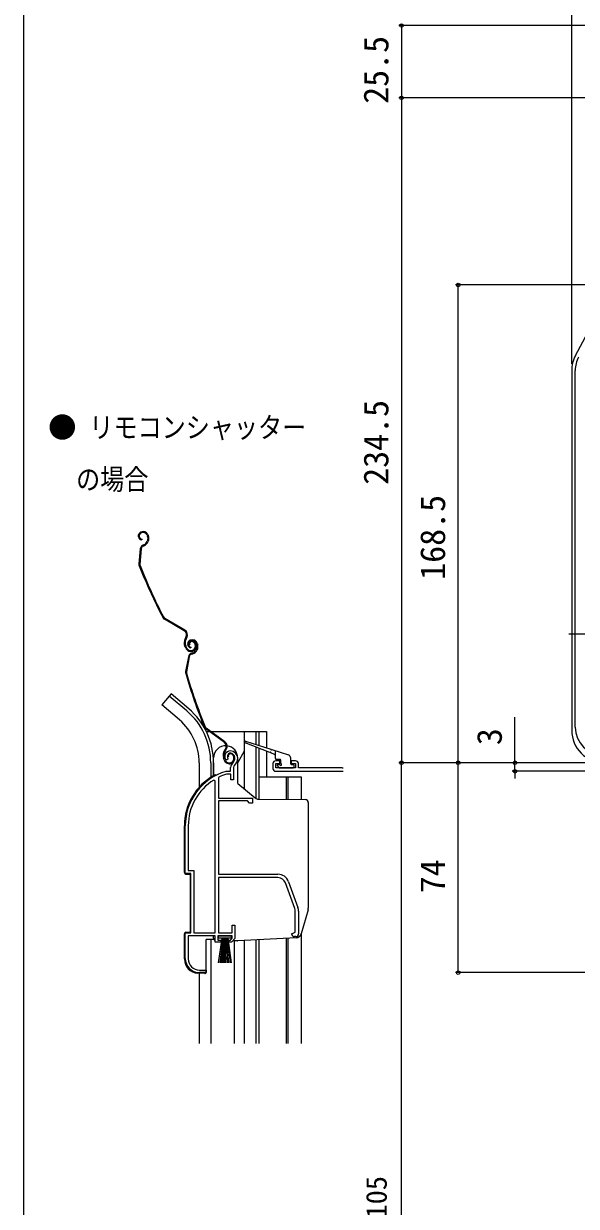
# Model space of a CAD drawing. Units: millimetres, scale not verified. Extents: x -525 to 525, y -783 to 778.
# Drawn here: x -525 to -330.1, y 105.9 to 523 of the extents above; entities that cross this region are included whole.
import ezdxf
from ezdxf.enums import TextEntityAlignment as Align

# ---------------------------------------------------------------- set-up
doc = ezdxf.new("R2010")
doc.units = ezdxf.units.MM
doc.header["$LTSCALE"] = 4
for name, color, linetype in [('0-1_USER1', 3, 'Continuous'), ('0-2_YKK_11', 7, 'Continuous'), ('0-5_YKK_13', 4, 'Continuous'), ('0-7_YKK_D', 6, 'Continuous'), ('0-8_YKK_ZWAK', 7, 'Continuous')]:
    doc.layers.add(name, color=color, linetype=linetype)
doc.layers.add('0-4_YKK_12', color=2, linetype='Continuous', lineweight=18)
doc.styles.add('ＭＳ ゴシック', font='')
doc.styles.get('ＭＳ ゴシック').set_extended_font_data('MS Gothic')

msp = doc.modelspace()

# ---------------------------------------------------------------- linework, layer by layer
at = {"layer": '0-2_YKK_11'}
for p, q in [((-437.101, 261.998), (-437.101, 260.298)), ((-436.101, 259.298), (-412.314, 259.298)), ((-429.369, 210.887), (-432.67, 219.956)), ((-431.542, 220.366), (-428.241, 211.298)), ((-428, 209.929), (-428, 201.998)), ((-429, 200.998), (-429.5, 200.998))]:
    msp.add_line(p, q, dxfattribs=at)
for points in [[(-452.951, 263.974), (-452.994, 263.604), (-453.283, 263.315), (-453.742, 263.356)], [(-429.101, 262.998), (-430.601, 262.998), (-430.601, 261.998), (-429.101, 261.998), (-429.101, 260.498), (-436.101, 260.498), (-436.101, 261.998), (-434.601, 261.998), (-434.601, 262.998), (-436.101, 262.998)], [(-453.642, 259.286), (-453.557, 259.298), (-452, 259.298), (-452, 260.635)], [(-451, 260.635), (-451, 256.298), (-451.9, 256.298), (-451.9, 258.298), (-453.411, 258.298), (-453.498, 258.285)], [(-412.601, 260.498), (-428.101, 260.498), (-428.101, 261.998)], [(-457.5, 202.298), (-457.5, 255.966), (-457.958, 256.221)], [(-456.128, 257.272), (-456.3, 257.001), (-456.3, 249.798), (-444.3, 249.798), (-444.3, 248.098), (-445.3, 248.098), (-446.1, 248.898), (-456.3, 248.898)], [(-456.3, 248.898), (-456.3, 222.998), (-435.301, 222.998)], [(-468, 193.298), (-468, 202.298), (-466, 202.298), (-466, 223.298), (-468, 223.298), (-468, 240.098)], [(-466.95, 240.098), (-466.95, 224.348), (-464.95, 224.348), (-464.95, 202.298), (-457.5, 202.298)], [(-435.301, 221.798), (-456.3, 221.798), (-456.3, 202.298), (-451.4, 202.298), (-451.4, 204.998), (-450.5, 204.998), (-450.5, 200.398), (-451.675, 198.998), (-452.5, 198.998), (-452.5, 199.798), (-452.048, 199.798), (-451.5, 200.451), (-451.5, 201.298), (-456.5, 201.298), (-456.5, 199.798), (-455.5, 199.798), (-455.5, 198.998), (-457.5, 198.998), (-457.5, 201.298), (-466.95, 201.298), (-466.95, 193.198)], [(-430.5, 201.998), (-429.688, 202.389), (-429.2, 202.623), (-429.2, 209.929)], [(-462.95, 189.198), (-460.6, 189.198), (-460.6, 188.298), (-463, 188.298)]]:
    msp.add_lwpolyline(points, dxfattribs=at)
for centre, radius, start, end in [((-452.1, 264.499), 2, 90, 214.83576), ((-452.1, 264.499), 1, 90.00001, 211.65763), ((-452.1, 263.899), 2.6, 0.00001, 89.99999), ((-452.1, 263.899), 1.6, 0.00001, 89.99999), ((-452.8, 263.899), 2.3, 310.62934, 0.00003), ((-452.8, 263.899), 3.3, 310.62932, 0.00001), ((-436.101, 261.998), 1, 90, 180), ((-429.101, 261.998), 1, 0, 90), ((-448, 240.098), 20, 106.38438, 180.00001), ((-450, 260.635), 2, 130.6293, 179.99999), ((-450, 260.635), 1, 130.62933, 180.00002), ((-436.101, 260.298), 1, 180.00001, 270.00001), ((-412.601, 261.998), 1.5, 270, 281.05945), ((-448, 240.098), 18.95, 121.69983, 180.00001), ((-448, 240.098), 19, 106.81987, 115.32852), ((-435.301, 218.998), 4, 20.00002, 89.99999), ((-435.301, 218.998), 2.8, 20.00002, 90), ((-432, 209.929), 2.8, 359.99996, 19.99997), ((-432, 209.929), 4, 359.99997, 19.99998), ((-429.5, 201.998), 1, 180.00001, 269.99999), ((-429, 201.998), 1, 270.00001, 359.99999), ((-463, 193.298), 5, 180.00001, 269.99999), ((-462.95, 193.198), 4, 180.00001, 269.99999)]:
    msp.add_arc(centre, radius, start, end, dxfattribs=at)
at = {"layer": '0-4_YKK_12'}
for p, q in [((-473.652, 285.828), (-476.287, 282.687)), ((-467.429, 280.607), (-473.652, 285.828)), ((-470.065, 277.466), (-476.287, 282.687)), ((-460.539, 273.298), (-459.479, 273.298)), ((-458.968, 273.298), (-439.4, 273.298)), ((-447.2, 273.298), (-447.2, 253.113)), ((-443.1, 273.298), (-443.1, 268.746)), ((-442.1, 273.298), (-442.1, 268.43)), ((-439.4, 273.298), (-439.4, 267.579)), ((-443.1, 267.84), (-443.1, 249.715)), ((-442.1, 267.452), (-442.1, 249.451)), ((-447.2, 266.369), (-449.5, 262.386)), ((-439.4, 266.404), (-439.4, 257.298)), ((-463.1, 262.298), (-463.1, 253.663)), ((-459, 262.298), (-459, 257.157)), ((-442.1, 257.298), (-427.1, 257.298)), ((-432.4, 257.298), (-432.4, 249.366)), ((-431.8, 257.298), (-431.8, 249.361)), ((-427.1, 257.298), (-427.1, 249.32)), ((-432.4, 200.394), (-432.4, 163.298)), ((-431.8, 200.426), (-431.8, 163.298)), ((-427.1, 202.037), (-427.1, 163.298)), ((-459, 199.998), (-459, 163.298)), ((-450.6, 163.298), (-450.6, 199.498)), ((-447.2, 199.619), (-447.2, 163.298)), ((-443.1, 199.834), (-443.1, 163.298)), ((-442.1, 199.886), (-442.1, 163.298)), ((-463.1, 188.102), (-463.1, 163.298))]:
    msp.add_line(p, q, dxfattribs=at)
for radius, end in [(24.1, 49.44067), (20, 49.32605)]:
    msp.add_arc((-483.1, 262.298), radius, 0, end, dxfattribs=at)
at = {"layer": '0-5_YKK_13'}
for p, q in [((-330.354, 405.928), (-289.947, 481.922)), ((-331.7, 400.529), (-331.7, 273.8)), ((-330.45, 274.895), (-330.45, 400.674)), ((-483.592, 343.665), (-483.774, 343.582)), ((-483.467, 343.392), (-483.649, 343.309)), ((-481.479, 342.653), (-481.295, 342.252)), ((-481.206, 342.778), (-481.039, 342.414)), ((-483.294, 341.214), (-483.323, 340.915)), ((-483.003, 338.986), (-482.484, 339.223)), ((-482.878, 338.713), (-482.359, 338.951)), ((-481.244, 340.875), (-481.442, 340.345)), ((-480.963, 340.77), (-481.16, 340.24)), ((-483.873, 337.751), (-484.332, 332.414)), ((-483.574, 337.725), (-484.033, 332.389)), ((-468.348, 308.868), (-475.353, 312.978)), ((-468.196, 309.127), (-475.201, 313.237)), ((-467.742, 306.542), (-467.975, 306.143)), ((-467.717, 305.992), (-467.483, 306.39)), ((-466.052, 305.584), (-466.241, 305.518)), ((-465.954, 305.3), (-466.143, 305.235)), ((-464.483, 304.571), (-464.275, 304.117)), ((-463.762, 304.472), (-463.618, 304.055)), ((-332.7, 307.8), (-312.2, 307.8)), ((-331.7, 307.8), (-320.338, 307.8)), ((-467.814, 302.717), (-468.116, 303.376)), ((-467.541, 302.842), (-467.843, 303.501)), ((-466.427, 304.012), (-466.7, 303.887)), ((-465.991, 303.115), (-466.048, 302.821)), ((-465.914, 300.869), (-465.375, 301.056)), ((-465.816, 300.586), (-465.277, 300.773)), ((-464.756, 304.447), (-464.548, 303.992)), ((-463.983, 302.581), (-464.23, 302.072)), ((-464.046, 304.374), (-463.901, 303.956)), ((-463.713, 302.45), (-463.96, 301.941)), ((-466.899, 299.723), (-467.867, 294.455)), ((-466.604, 299.669), (-467.572, 294.401)), ((-473.009, 286.594), (-473.652, 285.828)), ((-466.787, 281.373), (-473.009, 286.594)), ((-454.214, 269.486), (-460.792, 274.248)), ((-454.038, 269.729), (-460.616, 274.491)), ((-453.833, 267.112), (-454.104, 266.738)), ((-453.861, 266.562), (-453.59, 266.936)), ((-438.202, 265.939), (-446.909, 269.318)), ((-446.71, 269.884), (-437.84, 267.087)), ((-437.459, 266.967), (-431.599, 265.119)), ((-458, 257.762), (-458, 264.048)), ((-454.272, 263.311), (-454.509, 263.997)), ((-453.988, 263.41), (-454.225, 264.095)), ((-452.767, 264.467), (-453.05, 264.369)), ((-451.062, 264.74), (-450.899, 264.268)), ((-450.779, 264.838), (-450.615, 264.366)), ((-449.5, 255.043), (-449.5, 263.899)), ((-436.491, 265.275), (-437.829, 265.795)), ((-436.3, 266.601), (-436.3, 263.998)), ((-434.6, 263.498), (-435.8, 263.498)), ((-434.3, 261.998), (-434.3, 263.198)), ((-430.9, 264.165), (-430.9, 261.998)), ((-458, 262.298), (-458, 257.762)), ((-458, 262.298), (-458, 257.762)), ((-435.512, 261.186), (-434.912, 260.586)), ((-435.3, 261.698), (-434.6, 261.698)), ((-434.7, 260.498), (-429.9, 260.498)), ((-430.6, 261.698), (-429.9, 261.698)), ((-429.6, 260.798), (-429.6, 261.398)), ((-457.5, 257.998), (-456.96, 257.998)), ((-449.5, 255.043), (-443.393, 249.919)), ((-442.125, 249.451), (-425.591, 249.307)), ((-424.6, 248.307), (-424.6, 210.981)), ((-468.3, 223.578), (-468.3, 240.098)), ((-424.678, 210.426), (-427.105, 202.019)), ((-468.3, 193.12), (-468.3, 202.019)), ((-467.826, 202.518), (-466.3, 202.598)), ((-458, 200.498), (-458, 201.298)), ((-456.25, 191.798), (-455, 200.448)), ((-454.8, 200.448), (-455.8, 191.798)), ((-454.6, 200.448), (-455.35, 191.798)), ((-454.4, 200.448), (-454.9, 191.798)), ((-454.2, 200.448), (-454.45, 191.798)), ((-454, 200.448), (-454, 191.798)), ((-453.55, 191.798), (-453.8, 200.448)), ((-453.6, 200.448), (-453.1, 191.798)), ((-452.65, 191.798), (-453.4, 200.448)), ((-453.2, 200.448), (-452.2, 191.798)), ((-453, 200.448), (-451.75, 191.798)), ((-428.922, 200.577), (-449.474, 199.5)), ((-460.6, 188.498), (-460.6, 199.998)), ((-457.866, 199.998), (-460.6, 199.998)), ((-449.526, 199.498), (-451.255, 199.498)), ((-461.126, 187.999), (-463.562, 188.127))]:
    msp.add_line(p, q, dxfattribs=at)
msp.add_lwpolyline([(-467.826, 223.078), (-466.3, 222.998), (-466.3, 202.598)], dxfattribs=at)
msp.add_lwpolyline([(-451.75, 201.298), (-451.75, 200.448), (-456.25, 200.448), (-456.25, 201.298)], close=True, dxfattribs=at)
for centre, radius, start, end in [((-320.2, 400.529), 11.5, 152, 180), ((-320.45, 400.674), 10, 152, 180), ((-483.191, 342.309), 1.4, 114.6, 264.6), ((-483.191, 342.309), 1.1, 114.6, 264.6), ((-482.843, 342.029), 1.8, 24.6, 114.6), ((-482.843, 342.029), 1.5, 24.6, 114.6), ((-482.932, 341.502), 1.8, 339.6, 24.6), ((-482.932, 341.502), 2.1, 339.6, 24.6), ((-482.378, 337.622), 1.5, 114.6, 175.08327), ((-482.378, 337.622), 1.2, 114.6, 175.08327), ((-483.316, 341.042), 2, 294.6, 339.6), ((-483.316, 341.042), 2.3, 294.6, 339.6), ((-482.99, 341.631), 2.2, 339.6, 339.85341), ((-482.837, 332.286), 1.5, 175.08327, 201.7299), ((-298.443, 405.777), 200, 201.7299, 207.45047), ((-482.837, 332.286), 1.2, 175.08327, 201.7299), ((-298.443, 405.777), 199.7, 201.7299, 207.45047), ((-474.594, 314.272), 1.5, 207.45047, 239.6), ((-474.594, 314.272), 1.2, 207.45047, 239.6), ((-469.208, 307.402), 1.7, 329.6, 59.6), ((-469.208, 307.402), 2, 329.6, 59.6), ((-465.388, 304.625), 3, 149.6, 204.6), ((-465.388, 304.625), 2.7, 149.6, 204.6), ((-465.783, 304.195), 1.4, 109.1, 259.1), ((-465.783, 304.195), 1.1, 109.1, 259.1), ((-465.79, 304.303), 1, 114.6, 204.6), ((-465.79, 304.303), 0.7, 114.6, 204.6), ((-465.665, 304.03), 1.3, 24.6, 114.6), ((-465.665, 304.03), 1, 24.6, 114.6), ((-465.463, 303.883), 1.8, 19.1, 109.1), ((-465.463, 303.883), 1.5, 19.1, 109.1), ((-465.995, 303.549), 2, 204.6, 294.6), ((-465.995, 303.549), 1.7, 204.6, 294.6), ((-465.424, 299.452), 1.5, 109.1, 169.58327), ((-465.424, 299.452), 1.2, 109.1, 169.58327), ((-466.029, 302.946), 2, 289.1, 334.1), ((-465.912, 303.367), 1.5, 294.6, 24.6), ((-466.029, 302.946), 2.3, 289.1, 334.1), ((-465.912, 303.367), 1.8, 294.6, 24.6), ((-465.602, 303.367), 1.8, 334.1, 19.1), ((-465.602, 303.367), 2.1, 334.1, 19.1), ((-465.649, 303.501), 2.2, 334.1, 334.35341), ((-466.392, 294.184), 1.5, 169.58327, 196.2299), ((-275.803, 349.663), 200, 196.2299, 201.95047), ((-466.392, 294.184), 1.2, 169.58327, 196.2299), ((-275.803, 349.663), 199.7, 196.2299, 201.95047), ((-483.1, 262.298), 25.1, 0, 49.44067), ((-459.913, 275.463), 1.5, 201.95047, 234.1), ((-459.913, 275.463), 1.2, 201.95047, 234.1), ((-320.2, 273.8), 11.5, 180, 270), ((-320.45, 274.895), 10, 180, 270), ((-453.75, 264.048), 4.25, 86.90143, 180.00002), ((-455.21, 268.109), 1.7, 324.1, 54.1), ((-455.21, 268.109), 2, 324.1, 54.1), ((-453.75, 264.048), 4.25, 358.8673, 82.78793), ((-446.8, 269.598), 0.3, 72.4957, 248.78837), ((-437.65, 267.027), 0.2, 162.4957, 342.4957), ((-451.674, 264.979), 3, 144.1, 199.1), ((-451.674, 264.979), 2.7, 144.1, 199.1), ((-452.382, 263.966), 2, 199.1, 289.1), ((-452.382, 263.966), 1.7, 199.1, 289.1), ((-452.105, 264.696), 1, 109.1, 199.1), ((-452.105, 264.696), 0.7, 109.1, 199.1), ((-452.007, 264.413), 1.3, 19.1, 109.1), ((-452.007, 264.413), 1, 19.1, 109.1), ((-452.316, 263.777), 1.5, 289.1, 19.1), ((-452.316, 263.777), 1.8, 289.1, 19.1), ((-438.015, 265.867), 0.2, 338.78837, 158.78837), ((-436.6, 264.996), 0.3, 0, 68.78837), ((-435.8, 263.998), 0.5, 180, 270), ((-434.6, 263.198), 0.3, 0, 90), ((-431.9, 264.165), 1, 0, 72.4957), ((-435.3, 261.398), 0.3, 90, 225), ((-434.7, 260.798), 0.3, 225, 270), ((-434.3, 261.698), 0.3, 180, 90), ((-430.6, 261.998), 0.3, 180, 270), ((-429.9, 261.398), 0.3, 0, 90), ((-429.9, 260.798), 0.3, 270, 0), ((-448, 240.096), 20.3, 119.09358, 180), ((-457.5, 257.498), 0.5, 90, 137.78495), ((-442.108, 251.451), 2, 229.99998, 269.49998), ((-425.6, 248.307), 1, 0, 89.50002), ((-467.8, 223.578), 0.5, 180, 267.00001), ((-426.6, 210.981), 2, 343.89958, 0), ((-467.8, 202.019), 0.5, 93, 180), ((-457, 200.498), 1, 180.00002, 239.99999), ((-429.027, 202.574), 2, 273.00001, 343.89958), ((-449.526, 200.498), 1, 270, 273.00001), ((-463.3, 193.12), 5, 180, 267), ((-461.1, 188.498), 0.5, 267, 0)]:
    msp.add_arc(centre, radius, start, end, dxfattribs=at)
at = {"layer": '0-7_YKK_D'}
for p, q in [((-331.7, 403.029), (-331.7, 543.3)), ((-159.7, 522.3), (-392.7, 522.3)), ((-391.7, 522.3), (-391.7, 496.8)), ((-159.7, 496.8), (-392.7, 496.8)), ((-159.7, 496.8), (-392.7, 496.8)), ((-391.7, 496.8), (-391.7, 262.3)), ((-174.395, 430.792), (-372.7, 430.792)), ((-371.7, 262.3), (-371.7, 430.792)), ((-351.7, 262.3), (-351.7, 278.355)), ((-321.2, 262.3), (-392.7, 262.3)), ((-321.2, 262.3), (-392.7, 262.3)), ((-391.7, -112.7), (-391.7, 262.3)), ((-321.2, 262.3), (-372.7, 262.3)), ((-321.2, 262.3), (-372.7, 262.3)), ((-371.7, 188.298), (-371.7, 262.3)), ((-132.403, 259.3), (-352.7, 259.3)), ((-351.7, 259.3), (-351.7, 262.3)), ((-351.7, 259.3), (-351.7, 256.75)), ((-286.597, 188.298), (-372.7, 188.298))]:
    msp.add_line(p, q, dxfattribs=at)
for centre in [(-391.7, 522.3), (-391.7, 496.8), (-391.7, 496.8), (-371.7, 430.792), (-391.7, 262.3), (-391.7, 262.3), (-371.7, 262.3), (-371.7, 262.3), (-351.7, 262.3), (-351.7, 259.3), (-371.7, 188.298)]:
    msp.add_circle(centre, 0.637, dxfattribs=at)
at = {"layer": '0-8_YKK_ZWAK'}
msp.add_line((-525, 747.3), (-525, -782.7), dxfattribs=at)

# ---------------------------------------------------------------- texts
at = {"layer": '0-1_USER1', "style": 'ＭＳ ゴシック'}
msp.add_text('●', height=7.331, dxfattribs=at).set_placement((-516.364, 374.709), align=Align.BOTTOM_LEFT)
at = {"layer": '0-1_USER1', "style": 'ＭＳ ゴシック', "width": 0.85}
for s, p in [('リモコンシャッター', (-501.818, 374.709)), ('\u3000の場合', (-515, 356.395))]:
    msp.add_text(s, height=7.331, dxfattribs=at).set_placement(p, align=Align.BOTTOM_LEFT)
at = {"layer": '0-7_YKK_D', "style": 'ＭＳ ゴシック'}
for s, height, p in [('25.5', 8.798, (-393.7, 494.686)), ('234.5', 8.798, (-393.7, 360.323)), ('168.5', 8.798, (-373.7, 326.842)), ('3', 8.798, (-353.7, 268.514)), ('74', 8.798, (-373.7, 216.265)), ('シャッターh＝サッシH＋105', 7.331, (-394.723, -8.353))]:
    msp.add_text(s, height=height, rotation=90, dxfattribs=at).set_placement(p, align=Align.BOTTOM_LEFT)

doc.saveas('drawing.dxf')
